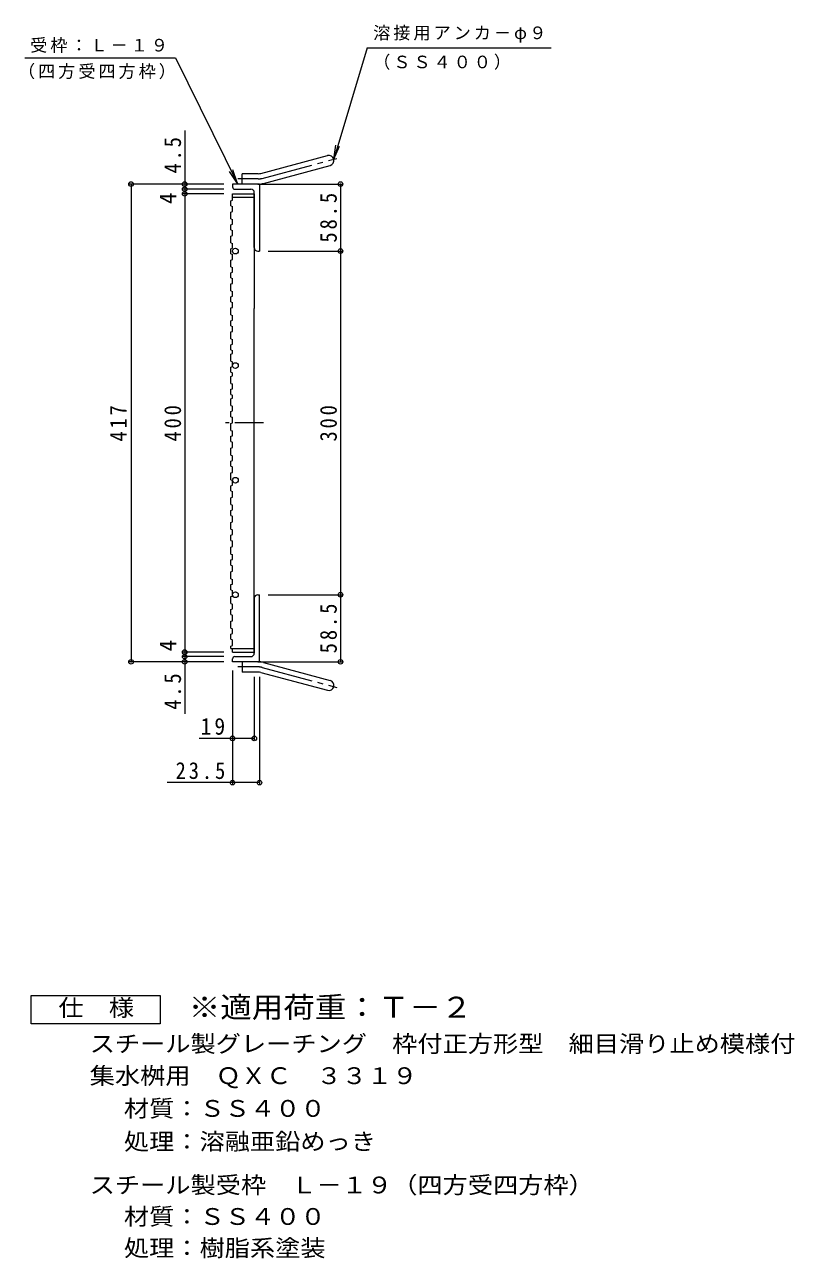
# Model space of a CAD drawing. Units: millimetres at full size, sheet at 1:5; details may follow other scales. Extents: x -667 to 904, y -685 to 647.
# Drawn here: x 232 to 904, y -499 to 578 of the extents above; entities that cross this region are included whole.
import ezdxf
from ezdxf.enums import TextEntityAlignment as Align

# ---------------------------------------------------------------- set-up
doc = ezdxf.new("R2010")
doc.units = ezdxf.units.MM
doc.header["$LTSCALE"] = 5
doc.header["$PDMODE"] = 32
doc.header["$PDSIZE"] = 4
doc.linetypes.add('CHAIN2', pattern=[12, 9, -1, 1, -1])
doc.linetypes.add('DOUBLE_CHAIN1', pattern=[8.8, 5, -1, 0.6, -0.6, 0.6, -1])
for name, color, linetype, lineweight in [('B-1', 2, 'Continuous', 9), ('B-2', 3, 'Continuous', 9), ('B-4', 7, 'Continuous', 9), ('B-A', 3, 'Continuous', 9), ('F-4_F-4ﾚｲﾔ', 2, 'Continuous', 9)]:
    doc.layers.add(name, color=color, linetype=linetype, lineweight=lineweight)
doc.layers.add('F-5_F-5ﾚｲﾔ', color=2, linetype='Continuous')
doc.styles.add('ＭＳ ゴシック', font='')
doc.styles.get('ＭＳ ゴシック').set_extended_font_data('MS Gothic')

msp = doc.modelspace()

# ---------------------------------------------------------------- linework, layer by layer
at = {"layer": 'B-1'}
for p, q in [((438.218, 448.052), (496.409, 463.644)), ((440.548, 439.359), (498.739, 454.951)), ((422.074, 438.745), (422.074, 447.745)), ((435.889, 447.745), (422.074, 447.745)), ((437.074, 438.745), (413.574, 438.745)), ((413.574, 438.745), (413.574, 436.245)), ((415.574, 434.245), (429.574, 434.245)), ((432.574, 383.245), (432.574, 431.245)), ((437.074, 438.745), (437.074, 380.245)), ((435.574, 380.245), (437.074, 380.245)), ((432.574, 77.245), (432.574, 29.245)), ((435.574, 80.245), (437.074, 80.245)), ((437.074, 21.745), (437.074, 80.245)), ((413.574, 21.745), (413.574, 24.245)), ((437.074, 21.745), (413.574, 21.745)), ((415.574, 26.245), (429.574, 26.245)), ((422.074, 21.745), (422.074, 12.745)), ((435.889, 12.745), (422.074, 12.745)), ((438.218, 12.438), (496.409, -3.154)), ((440.548, 21.132), (498.739, 5.539))]:
    msp.add_line(p, q, dxfattribs=at)
at = {"layer": 'B-1', "linetype": 'CHAIN2'}
for p, q in [((439.383, 443.705), (504.55, 461.167)), ((435.889, 443.245), (418.269, 443.245)), ((435.889, 17.245), (418.269, 17.245)), ((439.383, 16.785), (504.55, -0.676))]:
    msp.add_line(p, q, dxfattribs=at)
at = {"layer": 'B-1'}
for centre, radius, start, end in [((497.574, 459.298), 4.5, 285.00014, 104.99991), ((435.889, 456.745), 9, 270, 285.00002), ((415.574, 436.245), 2, 180, 270), ((429.574, 431.245), 3, 0, 90), ((435.889, 456.745), 18, 270, 285), ((435.574, 383.245), 3, 180, 270), ((435.574, 77.245), 3, 90, 180), ((415.574, 24.245), 2, 90, 180), ((429.574, 29.245), 3, 270, 0), ((435.889, 3.745), 18, 75, 90), ((435.889, 3.745), 9, 74.99998, 90), ((497.574, 1.193), 4.5, 255.00009, 74.99986)]:
    msp.add_arc(centre, radius, start, end, dxfattribs=at)
at = {"layer": 'B-1', "linetype": 'CHAIN2'}
for centre, start, end in [((435.889, 456.745), 270, 284.99995), ((435.889, 3.745), 75.00005, 90)]:
    msp.add_arc(centre, 13.5, start, end, dxfattribs=at)
at = {"layer": 'B-2'}
for p, q in [((413.574, 430.246), (432.574, 430.246)), ((413.574, 427.246), (432.574, 427.246)), ((432.574, 430.246), (432.574, 330.245)), ((432.574, 30.244), (432.574, 330.245)), ((412.074, 33.244), (432.574, 33.244)), ((413.574, 30.244), (432.574, 30.244))]:
    msp.add_line(p, q, dxfattribs=at)
at = {"layer": 'B-2', "linetype": 'DOUBLE_CHAIN1'}
msp.add_line((440.574, 230.245), (405.574, 230.245), dxfattribs=at)
at = {"layer": 'B-2'}
for centre in [(416.074, 380.246), (416.074, 280.244), (416.074, 180.244), (416.074, 80.244)]:
    msp.add_circle(centre, 2.5, dxfattribs=at)
at = {"layer": 'B-4'}
for p, q in [((531.118, 557.597), (691.715, 557.597)), ((232.205, 548.808), (363.697, 548.808)), ((371.836, 485.579), (371.836, -23.758)), ((501.921, 460.462), (506.982, 471.892)), ((417.852, 439.223), (413.873, 451.073)), ((406.074, 438.745), (323.534, 438.745)), ((325.034, 438.745), (325.034, 21.745)), ((406.074, 434.246), (370.336, 434.246)), ((379.336, 438.745), (373.336, 438.745)), ((435.574, 438.745), (509.256, 438.745)), ((507.756, 438.745), (507.756, 380.246)), ((406.074, 430.246), (370.336, 430.246)), ((444.574, 380.246), (509.256, 380.246)), ((507.756, 380.246), (507.756, 80.244)), ((444.574, 80.244), (509.256, 80.244)), ((507.756, 80.244), (507.756, 21.745)), ((406.074, 21.745), (323.534, 21.745)), ((406.074, 30.244), (370.336, 30.244)), ((406.074, 26.244), (370.336, 26.244)), ((435.574, 21.745), (509.256, 21.745)), ((413.574, 14.245), (413.574, -85.247)), ((432.574, 8.534), (432.574, -46.64)), ((437.074, 8.534), (437.074, -85.247)), ((432.574, -45.14), (384.476, -45.14)), ((437.074, -83.747), (356.575, -83.747))]:
    msp.add_line(p, q, dxfattribs=at)
for points in [[(531.118, 557.597), (501.921, 460.462), (503.852, 472.812)], [(363.697, 548.808), (417.852, 439.223), (410.942, 449.64)]]:
    msp.add_lwpolyline(points, dxfattribs=at)
for p in [(325.034, 438.745), (371.836, 438.745), (371.836, 434.246), (371.836, 430.246), (507.756, 438.745), (507.756, 380.246), (507.756, 80.244), (325.034, 21.745), (371.836, 30.244), (371.836, 26.244), (371.836, 21.745), (507.756, 21.745), (413.574, -45.14), (432.574, -45.14), (413.574, -83.747), (437.074, -83.747)]:
    msp.add_point(p, dxfattribs=at)
at = {"layer": 'B-A'}
for p, q in [((412.074, 424.091), (413.574, 424.606)), ((412.074, 419.591), (412.074, 424.091)), ((413.574, 424.606), (413.574, 430.246)), ((412.074, 419.591), (413.574, 419.076)), ((412.074, 414.31), (413.574, 414.826)), ((412.074, 408.31), (412.074, 414.31)), ((413.574, 414.826), (413.574, 419.076)), ((412.074, 408.31), (413.574, 407.795)), ((412.074, 403.157), (413.574, 403.672)), ((412.074, 398.657), (412.074, 403.157)), ((412.074, 398.657), (413.574, 398.141)), ((413.574, 403.672), (413.574, 407.795)), ((412.074, 393.376), (413.574, 393.891)), ((412.074, 387.376), (412.074, 393.376)), ((413.574, 393.891), (413.574, 398.141)), ((412.074, 387.376), (413.574, 386.861)), ((412.074, 382.222), (413.574, 382.738)), ((412.074, 377.722), (412.074, 382.222)), ((412.074, 377.722), (413.574, 377.207)), ((413.574, 382.738), (413.574, 386.861)), ((413.574, 372.957), (413.574, 377.207)), ((412.074, 372.442), (413.574, 372.957)), ((412.074, 366.442), (412.074, 372.442)), ((412.074, 366.442), (413.574, 365.927)), ((412.074, 361.288), (413.574, 361.803)), ((412.074, 356.788), (412.074, 361.288)), ((412.074, 356.788), (413.574, 356.272)), ((413.574, 361.803), (413.574, 365.927)), ((413.574, 352.023), (413.574, 356.272)), ((412.074, 351.507), (413.574, 352.023)), ((412.074, 345.507), (412.074, 351.507)), ((412.074, 345.507), (413.574, 344.992)), ((413.574, 340.869), (413.574, 344.992)), ((412.074, 340.353), (413.574, 340.869)), ((412.074, 335.853), (412.074, 340.353)), ((412.074, 335.853), (413.574, 335.338)), ((413.574, 331.088), (413.574, 335.338)), ((412.074, 330.573), (413.574, 331.088)), ((412.074, 324.573), (412.074, 330.573)), ((412.074, 324.573), (413.574, 324.058)), ((413.574, 319.934), (413.574, 324.058)), ((412.074, 319.419), (413.574, 319.934)), ((412.074, 314.919), (412.074, 319.419)), ((412.074, 314.919), (413.574, 314.404)), ((413.574, 310.154), (413.574, 314.404)), ((412.074, 309.639), (413.574, 310.154)), ((412.074, 303.638), (412.074, 309.639)), ((412.074, 303.638), (413.574, 303.123)), ((413.574, 299), (413.574, 303.123)), ((412.074, 298.485), (413.574, 299)), ((412.074, 293.985), (412.074, 298.485)), ((412.074, 293.985), (413.574, 293.469)), ((413.574, 290.712), (413.574, 293.469)), ((412.074, 290.197), (413.574, 290.712)), ((412.074, 284.197), (412.074, 290.197)), ((412.074, 284.197), (413.574, 283.681)), ((413.574, 279.558), (413.574, 283.681)), ((412.074, 279.043), (413.574, 279.558)), ((412.074, 274.543), (412.074, 279.043)), ((412.074, 274.543), (413.574, 274.027)), ((412.074, 270.755), (413.574, 271.27)), ((412.074, 264.755), (412.074, 270.755)), ((413.574, 271.27), (413.574, 274.027)), ((412.074, 264.755), (413.574, 264.24)), ((412.074, 259.601), (413.574, 260.116)), ((412.074, 255.101), (412.074, 259.601)), ((413.574, 260.116), (413.574, 264.24)), ((412.074, 255.101), (413.574, 254.586)), ((412.074, 251.313), (413.574, 251.828)), ((412.074, 245.313), (412.074, 251.313)), ((413.574, 251.828), (413.574, 254.586)), ((412.074, 245.313), (413.574, 244.798)), ((412.074, 240.159), (413.574, 240.674)), ((412.074, 235.659), (412.074, 240.159)), ((413.574, 240.674), (413.574, 244.798)), ((412.074, 235.659), (413.574, 235.144)), ((412.074, 229.729), (413.574, 230.244)), ((412.074, 223.729), (412.074, 229.729)), ((413.574, 230.244), (413.574, 235.144)), ((412.074, 223.729), (413.574, 223.214)), ((412.074, 218.575), (413.574, 219.091)), ((412.074, 214.075), (412.074, 218.575)), ((413.574, 219.091), (413.574, 223.214)), ((412.074, 214.075), (413.574, 213.56)), ((412.074, 208.145), (413.574, 208.66)), ((412.074, 202.145), (412.074, 208.145)), ((413.574, 208.66), (413.574, 213.56)), ((412.074, 202.145), (413.574, 201.63)), ((412.074, 196.991), (413.574, 197.507)), ((412.074, 192.491), (412.074, 196.991)), ((413.574, 197.507), (413.574, 201.63)), ((412.074, 192.491), (413.574, 191.976)), ((412.074, 186.561), (413.574, 187.077)), ((412.074, 180.561), (412.074, 186.561)), ((413.574, 187.077), (413.574, 191.976)), ((412.074, 180.561), (413.574, 180.046)), ((412.074, 175.407), (413.574, 175.923)), ((412.074, 170.907), (412.074, 175.407)), ((413.574, 175.923), (413.574, 180.046)), ((412.074, 170.907), (413.574, 170.392)), ((412.074, 164.977), (413.574, 165.493)), ((412.074, 158.977), (412.074, 164.977)), ((413.574, 165.493), (413.574, 170.392)), ((412.074, 158.977), (413.574, 158.462)), ((412.074, 153.823), (413.574, 154.339)), ((412.074, 149.323), (412.074, 153.823)), ((413.574, 154.339), (413.574, 158.462)), ((412.074, 149.323), (413.574, 148.808)), ((412.074, 143.393), (413.574, 143.909)), ((412.074, 137.393), (412.074, 143.393)), ((413.574, 143.909), (413.574, 148.808)), ((412.074, 137.393), (413.574, 136.878)), ((412.074, 132.239), (413.574, 132.755)), ((412.074, 127.739), (412.074, 132.239)), ((413.574, 132.755), (413.574, 136.878)), ((412.074, 127.739), (413.574, 127.224)), ((412.074, 121.81), (413.574, 122.325)), ((412.074, 115.809), (412.074, 121.81)), ((413.574, 122.325), (413.574, 127.224)), ((412.074, 115.809), (413.574, 115.294)), ((412.074, 110.655), (413.574, 111.171)), ((412.074, 106.156), (412.074, 110.655)), ((413.574, 111.171), (413.574, 115.294)), ((412.074, 106.156), (413.574, 105.64)), ((412.074, 100.226), (413.574, 100.741)), ((412.074, 94.225), (412.074, 100.226)), ((413.574, 100.741), (413.574, 105.64)), ((412.074, 94.225), (413.574, 93.71)), ((412.074, 89.072), (413.574, 89.587)), ((412.074, 84.572), (412.074, 89.072)), ((413.574, 89.587), (413.574, 93.71)), ((412.074, 84.572), (413.574, 84.056)), ((412.074, 78.642), (413.574, 79.157)), ((412.074, 72.642), (412.074, 78.642)), ((413.574, 79.157), (413.574, 84.056)), ((412.074, 72.642), (413.574, 72.126)), ((412.074, 67.488), (413.574, 68.003)), ((412.074, 62.988), (412.074, 67.488)), ((413.574, 68.003), (413.574, 72.126)), ((412.074, 62.988), (413.574, 62.472)), ((412.074, 57.058), (413.574, 57.573)), ((412.074, 51.058), (412.074, 57.058)), ((413.574, 57.573), (413.574, 62.472)), ((412.074, 51.058), (413.574, 50.542)), ((412.074, 45.904), (413.574, 46.419)), ((412.074, 41.404), (412.074, 45.904)), ((413.574, 46.419), (413.574, 50.542)), ((412.074, 41.404), (413.574, 40.888)), ((412.074, 35.474), (413.574, 35.989)), ((412.074, 33.244), (412.074, 35.474)), ((413.574, 35.989), (413.574, 40.888)), ((413.574, 30.244), (413.574, 33.244))]:
    msp.add_line(p, q, dxfattribs=at)
at = {"layer": 'F-4_F-4ﾚｲﾔ'}
msp.add_lwpolyline([(237.904, -294.407), (237.904, -269.406), (350.404, -269.406), (350.404, -294.407)], close=True, dxfattribs=at)

# ---------------------------------------------------------------- texts
at = {"layer": 'B-4', "color": 2, "style": 'ＭＳ ゴシック'}
for p in [(368.836, 421.285), (368.836, 30.831)]:
    msp.add_text('4', height=14.66, rotation=90, dxfattribs=at).set_placement(p, align=Align.BOTTOM_LEFT)
at = {"layer": 'B-4', "char_height": 11, "attachment_point": 7, "style": 'ＭＳ ゴシック'}
for s, insert in [('\\T1.17;溶接用アンカ－φ９', (536.326, 562.264)), ('\\T1.17;受枠：Ｌ－１９', (236.993, 553.262)), ('\\T1.17;（ＳＳ４００）', (536.326, 538.371)), ('\\T1.17;（四方受四方枠）', (226.323, 530.226))]:
    msp.add_mtext(s, dxfattribs=dict(at, insert=insert))
at = {"layer": 'B-4', "color": 2, "char_height": 14.66, "attachment_point": 7, "style": 'ＭＳ ゴシック'}
for s, insert, rotation in [('\\T1.27;\\W0.9;4.5', (368.836, 447.973), 90), ('\\T1.28;\\W0.9;58.5', (504.756, 387.621), 90), ('\\T1.27;\\W0.9;417', (321.343, 213.984), 90.206), ('\\T1.27;\\W0.9;400', (368.836, 213.995), 90), ('\\T1.27;\\W0.9;300', (504.756, 213.995), 90), ('\\T1.28;\\W0.9;58.5', (504.756, 29.12), 90), ('\\T1.27;\\W0.9;4.5', (368.836, -20.119), 90)]:
    msp.add_mtext(s, dxfattribs=dict(at, insert=insert, rotation=rotation))
for s, insert in [('\\T1.27;\\W0.95;19', (385.689, -42.14)), ('\\T1.28;\\W0.9;23.5', (363.853, -80.747))]:
    msp.add_mtext(s, dxfattribs=dict(at, insert=insert))
at = {"layer": 'F-4_F-4ﾚｲﾔ', "style": 'ＭＳ ゴシック', "width": 1.1}
for s, p in [('仕\u3000様', (261.654, -291.907)), ('スチール製グレーチング\u3000枠付正方形型\u3000細目滑り止め模様付', (288.949, -323.367)), ('集水桝用\u3000ＱＸＣ\u3000３３１９', (288.949, -351.275)), ('材質：ＳＳ４００', (318.805, -379.83)), ('処理：溶融亜鉛めっき', (318.805, -408.706)), ('スチール製受枠\u3000Ｌ－１９（四方受四方枠）', (288.949, -446.673)), ('材質：ＳＳ４００', (318.805, -474.173)), ('処理：樹脂系塗装', (318.805, -501.673))]:
    msp.add_text(s, height=14.66, dxfattribs=at).set_placement(p, align=Align.BOTTOM_LEFT)
at = {"layer": 'F-5_F-5ﾚｲﾔ', "color": 3, "style": 'ＭＳ ゴシック', "width": 1.1}
msp.add_text('※適用荷重：Ｔ－２', height=18.33, dxfattribs=at).set_placement((375.404, -294.407), align=Align.BOTTOM_LEFT)

doc.saveas('drawing.dxf')
